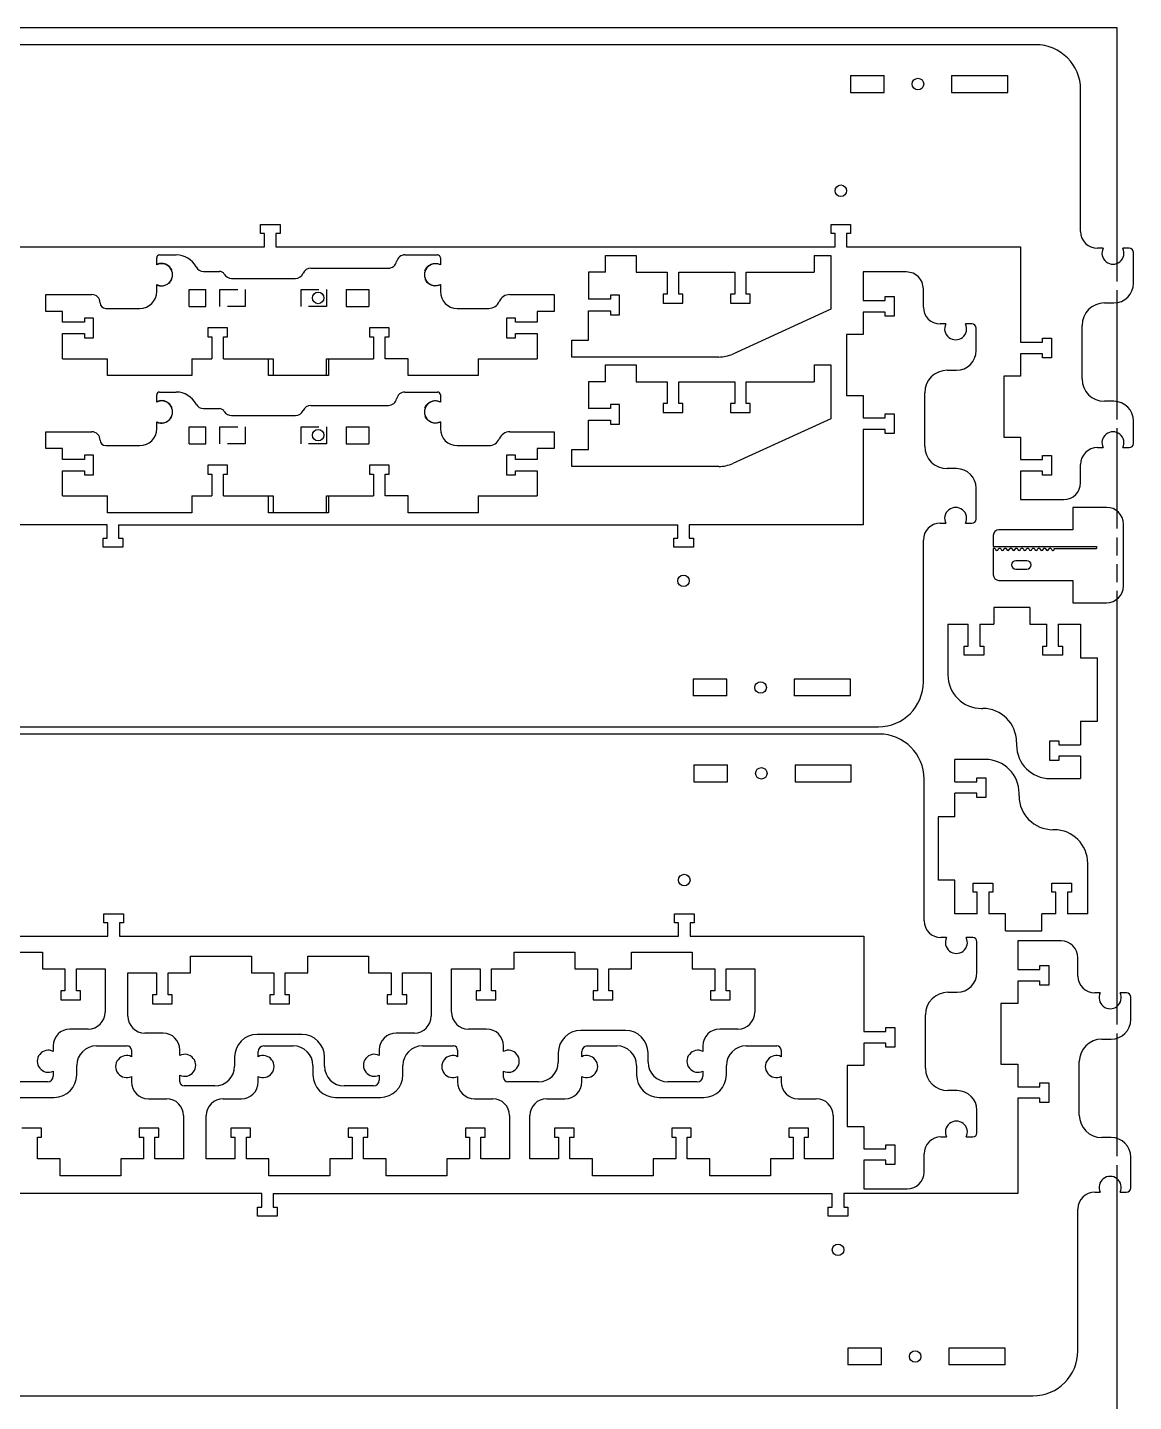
# Model space of a CAD drawing. Header units: millimetres. Extents: x -1447 to 1338, y -755 to 956.
# Drawn here: x -555.1 to -161.2, y 466.5 to 955.9 of the extents above; entities that cross this region are included whole.
import ezdxf

# ---------------------------------------------------------------- set-up
doc = ezdxf.new("R2010")
doc.units = ezdxf.units.MM
doc.linetypes.add('HIDDEN', pattern=[9.525, 6.35, -3.175])
doc.layers.get('0').update_dxf_attribs({"lineweight": 70})
doc.layers.add('Hidden', color=7, linetype='HIDDEN', lineweight=70)

msp = doc.modelspace()

# ---------------------------------------------------------------- linework, layer by layer
at = {"color": 7, "lineweight": -3}
for p, q in [((-1447.18, 955.92), (-167.18, 955.92)), ((-167.18, 955.92), (-167.18, 871.85)), ((-196.02, 949.77), (-944.43, 949.77)), ((-261.96, 938.77), (-249.96, 938.77)), ((-261.96, 938.77), (-261.96, 932.77)), ((-249.96, 932.77), (-249.96, 938.77)), ((-225.96, 938.77), (-205.96, 938.77)), ((-225.96, 938.77), (-225.96, 932.77)), ((-205.96, 932.77), (-205.96, 938.77)), ((-261.96, 932.77), (-249.96, 932.77)), ((-225.96, 932.77), (-205.96, 932.77)), ((-180.02, 883.27), (-180.02, 933.77)), ((-472.12, 885.77), (-465.12, 885.77)), ((-472.12, 882.57), (-472.12, 885.77)), ((-470.67, 882.57), (-472.12, 882.57)), ((-470.67, 877.77), (-470.67, 882.57)), ((-465.12, 882.57), (-466.57, 882.57)), ((-466.57, 882.57), (-466.57, 877.77)), ((-465.12, 885.77), (-465.12, 882.57)), ((-268.92, 885.77), (-261.92, 885.77)), ((-268.92, 882.57), (-268.92, 885.77)), ((-267.47, 882.57), (-268.92, 882.57)), ((-267.47, 877.77), (-267.47, 882.57)), ((-263.37, 882.57), (-263.37, 877.77)), ((-261.92, 882.57), (-263.37, 882.57)), ((-261.92, 885.77), (-261.92, 882.57)), ((-669.77, 877.77), (-470.67, 877.77)), ((-466.57, 877.77), (-267.47, 877.77)), ((-263.37, 877.77), (-201.41, 877.77)), ((-201.41, 877.77), (-201.41, 843.82)), ((-172.03, 877.27), (-174.02, 877.27)), ((-162.7, 877.27), (-165, 877.27)), ((-509.03, 871.38), (-509.03, 873.93)), ((-508.03, 874.93), (-502.08, 874.93)), ((-420.66, 874.93), (-409.03, 874.93)), ((-408.03, 873.93), (-408.03, 871.48)), ((-408.03, 871.48), (-408.03, 871.38)), ((-349.26, 874.72), (-338.26, 874.72)), ((-349.26, 868.72), (-349.26, 874.72)), ((-338.26, 874.72), (-338.26, 868.72)), ((-274.96, 874.72), (-268.96, 874.72)), ((-274.96, 874.72), (-274.96, 868.72)), ((-268.96, 874.72), (-268.96, 855.54)), ((-161.2, 864.8), (-161.2, 875.77)), ((-492.34, 869.06), (-486.7, 869.06)), ((-482.37, 866.56), (-459.63, 866.56)), ((-454.12, 870.2), (-426.53, 870.2)), ((-355.26, 868.72), (-355.26, 859.13)), ((-349.26, 868.72), (-355.26, 868.72)), ((-338.26, 868.72), (-327.21, 868.72)), ((-327.21, 868.72), (-327.21, 860.92)), ((-323.11, 860.92), (-323.11, 868.72)), ((-323.11, 868.72), (-303.21, 868.72)), ((-303.21, 868.72), (-303.21, 860.92)), ((-299.11, 860.92), (-299.11, 868.72)), ((-299.11, 868.72), (-274.96, 868.72)), ((-242.04, 868.83), (-257.44, 868.83)), ((-257.44, 868.83), (-257.44, 858.65)), ((-509.03, 861.86), (-509.03, 864.34)), ((-497.53, 862.56), (-491.53, 862.56)), ((-497.53, 856.56), (-497.53, 862.56)), ((-491.53, 856.56), (-491.53, 862.56)), ((-441.53, 862.56), (-433.53, 862.56)), ((-441.53, 862.56), (-441.53, 856.56)), ((-433.53, 862.56), (-433.53, 856.56)), ((-408.03, 864.34), (-408.03, 864.3)), ((-408.03, 864.3), (-408.03, 861.86)), ((-236.04, 856.33), (-236.04, 862.83)), ((-548.53, 860.8), (-532.18, 860.8)), ((-548.53, 854.8), (-548.53, 860.8)), ((-497.53, 856.56), (-491.53, 856.56)), ((-441.53, 856.56), (-433.53, 856.56)), ((-383.34, 860.8), (-367.53, 860.8)), ((-367.53, 860.8), (-367.53, 854.8)), ((-347.46, 859.13), (-355.26, 859.13)), ((-347.46, 860.58), (-347.46, 859.13)), ((-344.26, 860.58), (-347.46, 860.58)), ((-344.26, 853.58), (-344.26, 860.58)), ((-328.66, 860.92), (-328.66, 857.72)), ((-327.21, 860.92), (-328.66, 860.92)), ((-328.66, 857.72), (-321.66, 857.72)), ((-321.66, 860.92), (-323.11, 860.92)), ((-321.66, 857.72), (-321.66, 860.92)), ((-303.21, 860.92), (-304.66, 860.92)), ((-304.66, 860.92), (-304.66, 857.72)), ((-304.66, 857.72), (-297.66, 857.72)), ((-297.66, 860.92), (-299.11, 860.92)), ((-297.66, 857.72), (-297.66, 860.92)), ((-257.44, 858.65), (-249.64, 858.65)), ((-249.64, 858.65), (-249.64, 860.1)), ((-249.64, 860.1), (-246.44, 860.1)), ((-246.44, 860.1), (-246.44, 853.1)), ((-171.52, 857.8), (-168.2, 857.8)), ((-167.18, 857.87), (-167.18, 822.7)), ((-542.53, 854.8), (-548.53, 854.8)), ((-542.53, 850.98), (-542.53, 854.8)), ((-534.73, 852.43), (-534.73, 850.98)), ((-531.53, 852.43), (-534.73, 852.43)), ((-531.53, 845.43), (-531.53, 852.43)), ((-527.18, 855.86), (-515.03, 855.86)), ((-402.03, 855.86), (-390.73, 855.86)), ((-384.53, 852.43), (-384.53, 845.43)), ((-381.33, 852.43), (-384.53, 852.43)), ((-381.33, 850.98), (-381.33, 852.43)), ((-373.53, 854.8), (-373.53, 850.98)), ((-367.53, 854.8), (-373.53, 854.8)), ((-355.26, 855.03), (-347.46, 855.03)), ((-355.26, 844.54), (-355.26, 855.03)), ((-347.46, 855.03), (-347.46, 853.58)), ((-347.46, 853.58), (-344.26, 853.58)), ((-268.96, 855.54), (-303.92, 839.62)), ((-249.64, 854.55), (-257.44, 854.55)), ((-257.44, 854.55), (-257.44, 846.55)), ((-249.64, 853.1), (-249.64, 854.55)), ((-246.44, 853.1), (-249.64, 853.1)), ((-534.73, 850.98), (-542.53, 850.98)), ((-542.53, 846.88), (-534.73, 846.88)), ((-542.53, 837.93), (-542.53, 846.88)), ((-534.73, 846.88), (-534.73, 845.43)), ((-490.8, 848.93), (-490.8, 845.73)), ((-483.8, 848.93), (-490.8, 848.93)), ((-483.8, 845.73), (-483.8, 848.93)), ((-433.26, 848.93), (-433.26, 845.73)), ((-426.26, 848.93), (-433.26, 848.93)), ((-426.26, 845.73), (-426.26, 848.93)), ((-373.53, 850.98), (-381.33, 850.98)), ((-381.33, 846.88), (-373.53, 846.88)), ((-381.33, 845.43), (-381.33, 846.88)), ((-373.53, 846.88), (-373.53, 837.93)), ((-228.05, 850.33), (-230.04, 850.33)), ((-218.72, 850.33), (-221.02, 850.33)), ((-217.22, 840.83), (-217.22, 848.83)), ((-179.52, 830.77), (-179.52, 849.8)), ((-534.73, 845.43), (-531.53, 845.43)), ((-490.8, 845.73), (-489.35, 845.73)), ((-489.35, 845.73), (-489.35, 837.93)), ((-485.25, 845.73), (-483.8, 845.73)), ((-485.25, 837.93), (-485.25, 845.73)), ((-433.26, 845.73), (-431.81, 845.73)), ((-431.81, 845.73), (-431.81, 837.93)), ((-427.71, 845.73), (-426.26, 845.73)), ((-427.71, 837.93), (-427.71, 845.73)), ((-384.53, 845.43), (-381.33, 845.43)), ((-361.26, 838.54), (-361.26, 844.54)), ((-361.26, 844.54), (-355.26, 844.54)), ((-257.44, 846.55), (-263.44, 846.55)), ((-263.44, 846.55), (-263.44, 824.88)), ((-201.41, 843.82), (-193.62, 843.82)), ((-193.62, 845.27), (-190.42, 845.27)), ((-193.62, 843.82), (-193.62, 845.27)), ((-190.42, 845.27), (-190.42, 838.27)), ((-542.53, 837.93), (-537.56, 837.93)), ((-537.56, 837.93), (-527.56, 837.93)), ((-527.56, 837.93), (-526.53, 837.93)), ((-526.53, 831.93), (-526.53, 837.93)), ((-496.53, 837.93), (-496.53, 831.93)), ((-496.53, 837.93), (-489.35, 837.93)), ((-485.25, 837.93), (-469.25, 837.93)), ((-469.25, 831.93), (-469.25, 837.93)), ((-447.81, 837.93), (-447.81, 831.93)), ((-447.81, 837.93), (-431.81, 837.93)), ((-419.53, 837.93), (-427.71, 837.93)), ((-419.53, 831.93), (-419.53, 837.93)), ((-394.53, 837.93), (-388.56, 837.93)), ((-394.53, 837.93), (-394.53, 831.93)), ((-388.56, 837.93), (-373.56, 837.93)), ((-373.56, 837.93), (-373.53, 837.93)), ((-308.89, 838.54), (-361.26, 838.54)), ((-201.42, 839.72), (-201.42, 831.72)), ((-193.62, 839.72), (-201.42, 839.72)), ((-193.62, 838.27), (-193.62, 839.72)), ((-190.42, 838.27), (-193.62, 838.27)), ((-349.26, 835.75), (-338.26, 835.75)), ((-349.26, 829.75), (-349.26, 835.75)), ((-338.26, 835.75), (-338.26, 829.75)), ((-274.96, 835.75), (-268.96, 835.75)), ((-274.96, 835.75), (-274.96, 829.75)), ((-268.96, 835.75), (-268.96, 816.57)), ((-227.54, 833.83), (-224.22, 833.83)), ((-496.53, 831.93), (-526.53, 831.93)), ((-467.56, 831.93), (-469.25, 831.93)), ((-448.56, 831.93), (-467.56, 831.93)), ((-447.81, 831.93), (-448.56, 831.93)), ((-394.53, 831.93), (-419.53, 831.93)), ((-355.26, 829.75), (-355.26, 820.16)), ((-349.26, 829.75), (-355.26, 829.75)), ((-338.26, 829.75), (-327.21, 829.75)), ((-327.21, 829.75), (-327.21, 821.95)), ((-323.11, 821.95), (-323.11, 829.75)), ((-323.11, 829.75), (-303.21, 829.75)), ((-303.21, 829.75), (-303.21, 821.95)), ((-299.11, 821.95), (-299.11, 829.75)), ((-299.11, 829.75), (-274.96, 829.75)), ((-207.42, 831.72), (-207.42, 810.05)), ((-201.42, 831.72), (-207.42, 831.72)), ((-509.03, 822.5), (-509.03, 825.05)), ((-508.03, 826.05), (-502.08, 826.05)), ((-420.66, 826.05), (-409.03, 826.05)), ((-408.03, 825.05), (-408.03, 822.6)), ((-408.03, 822.6), (-408.03, 822.5)), ((-263.44, 824.88), (-257.44, 824.88)), ((-257.44, 824.88), (-257.44, 816.88)), ((-235.54, 806.8), (-235.54, 825.83)), ((-168.2, 822.77), (-171.52, 822.77)), ((-492.34, 820.18), (-486.7, 820.18)), ((-482.37, 817.68), (-459.63, 817.68)), ((-454.12, 821.32), (-426.53, 821.32)), ((-347.46, 820.16), (-355.26, 820.16)), ((-347.46, 821.61), (-347.46, 820.16)), ((-344.26, 821.61), (-347.46, 821.61)), ((-344.26, 814.61), (-344.26, 821.61)), ((-328.66, 821.95), (-328.66, 818.75)), ((-327.21, 821.95), (-328.66, 821.95)), ((-328.66, 818.75), (-321.66, 818.75)), ((-321.66, 821.95), (-323.11, 821.95)), ((-321.66, 818.75), (-321.66, 821.95)), ((-303.21, 821.95), (-304.66, 821.95)), ((-304.66, 821.95), (-304.66, 818.75)), ((-304.66, 818.75), (-297.66, 818.75)), ((-297.66, 821.95), (-299.11, 821.95)), ((-297.66, 818.75), (-297.66, 821.95)), ((-249.64, 816.88), (-249.64, 818.33)), ((-249.64, 818.33), (-246.44, 818.33)), ((-246.44, 818.33), (-246.44, 811.33)), ((-509.03, 812.98), (-509.03, 815.46)), ((-497.53, 813.68), (-491.53, 813.68)), ((-497.53, 807.68), (-497.53, 813.68)), ((-491.53, 807.68), (-491.53, 813.68)), ((-441.53, 813.68), (-433.53, 813.68)), ((-441.53, 813.68), (-441.53, 807.68)), ((-433.53, 813.68), (-433.53, 807.68)), ((-408.03, 815.46), (-408.03, 815.42)), ((-408.03, 815.42), (-408.03, 812.98)), ((-355.26, 816.06), (-347.46, 816.06)), ((-355.26, 805.57), (-355.26, 816.06)), ((-347.46, 816.06), (-347.46, 814.61)), ((-347.46, 814.61), (-344.26, 814.61)), ((-268.96, 816.57), (-303.92, 800.65)), ((-257.44, 816.88), (-249.64, 816.88)), ((-249.64, 812.78), (-257.43, 812.78)), ((-257.43, 812.78), (-257.43, 778.83)), ((-249.64, 811.33), (-249.64, 812.78)), ((-161.2, 807.77), (-161.2, 815.77)), ((-548.53, 811.92), (-532.18, 811.92)), ((-548.53, 805.92), (-548.53, 811.92)), ((-497.53, 807.68), (-491.53, 807.68)), ((-441.53, 807.68), (-433.53, 807.68)), ((-383.34, 811.92), (-367.53, 811.92)), ((-367.53, 811.92), (-367.53, 805.92)), ((-246.44, 811.33), (-249.64, 811.33)), ((-207.42, 810.05), (-201.42, 810.05)), ((-201.42, 810.05), (-201.42, 802.05)), ((-167.18, 811.69), (-167.18, 783.79)), ((-542.53, 805.92), (-548.53, 805.92)), ((-542.53, 802.1), (-542.53, 805.92)), ((-534.73, 803.55), (-534.73, 802.1)), ((-531.53, 803.55), (-534.73, 803.55)), ((-531.53, 796.55), (-531.53, 803.55)), ((-527.18, 806.98), (-515.03, 806.98)), ((-402.03, 806.98), (-390.73, 806.98)), ((-384.53, 803.55), (-384.53, 796.55)), ((-381.33, 803.55), (-384.53, 803.55)), ((-381.33, 802.1), (-381.33, 803.55)), ((-373.53, 805.92), (-373.53, 802.1)), ((-367.53, 805.92), (-373.53, 805.92)), ((-361.26, 799.57), (-361.26, 805.57)), ((-361.26, 805.57), (-355.26, 805.57)), ((-193.62, 803.5), (-190.42, 803.5)), ((-193.62, 802.05), (-193.62, 803.5)), ((-190.42, 803.5), (-190.42, 796.5)), ((-174.02, 806.27), (-172.03, 806.27)), ((-165, 806.27), (-162.7, 806.27)), ((-534.73, 802.1), (-542.53, 802.1)), ((-542.53, 798), (-534.73, 798)), ((-542.53, 789.05), (-542.53, 798)), ((-534.73, 798), (-534.73, 796.55)), ((-490.8, 800.05), (-490.8, 796.85)), ((-483.8, 800.05), (-490.8, 800.05)), ((-483.8, 796.85), (-483.8, 800.05)), ((-433.26, 800.05), (-433.26, 796.85)), ((-426.26, 800.05), (-433.26, 800.05)), ((-426.26, 796.85), (-426.26, 800.05)), ((-373.53, 802.1), (-381.33, 802.1)), ((-381.33, 798), (-373.53, 798)), ((-381.33, 796.55), (-381.33, 798)), ((-373.53, 798), (-373.53, 789.05)), ((-308.89, 799.57), (-361.26, 799.57)), ((-224.22, 798.8), (-227.54, 798.8)), ((-201.42, 802.05), (-193.62, 802.05)), ((-201.42, 797.95), (-201.42, 787.77)), ((-193.62, 797.95), (-201.42, 797.95)), ((-193.62, 796.5), (-193.62, 797.95)), ((-180.02, 793.77), (-180.02, 800.27)), ((-534.73, 796.55), (-531.53, 796.55)), ((-490.8, 796.85), (-489.35, 796.85)), ((-489.35, 796.85), (-489.35, 789.05)), ((-485.25, 796.85), (-483.8, 796.85)), ((-485.25, 789.05), (-485.25, 796.85)), ((-433.26, 796.85), (-431.81, 796.85)), ((-431.81, 796.85), (-431.81, 789.05)), ((-427.71, 796.85), (-426.26, 796.85)), ((-427.71, 789.05), (-427.71, 796.85)), ((-384.53, 796.55), (-381.33, 796.55)), ((-190.42, 796.5), (-193.62, 796.5)), ((-542.53, 789.05), (-537.56, 789.05)), ((-537.56, 789.05), (-527.56, 789.05)), ((-527.56, 789.05), (-526.53, 789.05)), ((-526.53, 783.05), (-526.53, 789.05)), ((-496.53, 789.05), (-496.53, 783.05)), ((-496.53, 789.05), (-489.35, 789.05)), ((-485.25, 789.05), (-469.25, 789.05)), ((-469.25, 783.05), (-469.25, 789.05)), ((-447.81, 789.05), (-447.81, 783.05)), ((-447.81, 789.05), (-431.81, 789.05)), ((-419.53, 789.05), (-427.71, 789.05)), ((-419.53, 783.05), (-419.53, 789.05)), ((-394.53, 789.05), (-388.56, 789.05)), ((-394.53, 789.05), (-394.53, 783.05)), ((-388.56, 789.05), (-373.56, 789.05)), ((-373.56, 789.05), (-373.53, 789.05)), ((-217.22, 780.83), (-217.22, 791.8)), ((-496.53, 783.05), (-526.53, 783.05)), ((-467.56, 783.05), (-469.25, 783.05)), ((-448.56, 783.05), (-467.56, 783.05)), ((-447.81, 783.05), (-448.56, 783.05)), ((-394.53, 783.05), (-419.53, 783.05)), ((-201.42, 787.77), (-186.02, 787.77)), ((-170.81, 785.01), (-182.81, 785.01)), ((-182.81, 785.01), (-182.81, 777.01)), ((-526.69, 778.83), (-725.79, 778.83)), ((-526.69, 774.03), (-526.69, 778.83)), ((-522.59, 778.83), (-522.59, 774.03)), ((-522.59, 778.83), (-323.49, 778.83)), ((-323.49, 774.03), (-323.49, 778.83)), ((-319.39, 778.83), (-319.39, 774.03)), ((-257.43, 778.83), (-319.39, 778.83)), ((-230.04, 779.33), (-228.05, 779.33)), ((-221.02, 779.33), (-218.72, 779.33)), ((-164.81, 757.01), (-164.81, 779.01)), ((-528.14, 770.83), (-528.14, 774.03)), ((-528.14, 774.03), (-526.69, 774.03)), ((-522.59, 774.03), (-521.14, 774.03)), ((-521.14, 774.03), (-521.14, 770.83)), ((-324.94, 770.83), (-324.94, 774.03)), ((-324.94, 774.03), (-323.49, 774.03)), ((-319.39, 774.03), (-317.94, 774.03)), ((-317.94, 774.03), (-317.94, 770.83)), ((-236.04, 722.83), (-236.04, 773.33)), ((-211.14, 775.01), (-211.14, 771.01)), ((-182.81, 777.01), (-209.14, 777.01)), ((-521.14, 770.83), (-528.14, 770.83)), ((-317.94, 770.83), (-324.94, 770.83)), ((-211.14, 771.01), (-174.41, 771.01)), ((-210.58, 770.31), (-211.14, 770.31)), ((-211.14, 770.31), (-211.14, 761.01)), ((-208.58, 770.31), (-209.19, 770.31)), ((-206.58, 770.31), (-207.19, 770.31)), ((-204.58, 770.31), (-205.19, 770.31)), ((-202.58, 770.31), (-203.19, 770.31)), ((-200.58, 770.31), (-201.19, 770.31)), ((-198.58, 770.31), (-199.19, 770.31)), ((-196.58, 770.31), (-197.19, 770.31)), ((-194.58, 770.31), (-195.19, 770.31)), ((-192.58, 770.31), (-193.19, 770.31)), ((-190.58, 770.31), (-191.19, 770.31)), ((-189.41, 770.31), (-174.41, 770.31)), ((-174.41, 771.01), (-174.41, 770.31)), ((-199.14, 766.01), (-203.14, 766.01)), ((-209.14, 759.01), (-182.81, 759.01)), ((-203.14, 763.01), (-199.14, 763.01)), ((-182.81, 759.01), (-182.81, 751.01)), ((-198.08, 749.39), (-210.98, 749.39)), ((-210.98, 749.39), (-210.98, 743.39)), ((-198.08, 749.39), (-198.08, 743.39)), ((-182.81, 751.01), (-170.81, 751.01)), ((-167.18, 752.23), (-167.18, 607.19)), ((-227.31, 743.39), (-220.08, 743.39)), ((-227.31, 743.39), (-227.31, 725.39)), ((-220.08, 735.59), (-220.08, 743.39)), ((-215.98, 743.39), (-210.98, 743.39)), ((-215.98, 743.39), (-215.98, 735.59)), ((-198.08, 743.39), (-192.08, 743.39)), ((-192.08, 735.59), (-192.08, 743.39)), ((-187.98, 743.39), (-180.03, 743.39)), ((-187.98, 743.39), (-187.98, 735.59)), ((-180.03, 743.39), (-180.03, 731.39)), ((-221.53, 732.39), (-221.53, 735.59)), ((-221.53, 735.59), (-220.08, 735.59)), ((-215.98, 735.59), (-214.53, 735.59)), ((-214.53, 735.59), (-214.53, 732.39)), ((-193.53, 732.39), (-193.53, 735.59)), ((-193.53, 735.59), (-192.08, 735.59)), ((-187.98, 735.59), (-186.53, 735.59)), ((-186.53, 735.59), (-186.53, 732.39)), ((-214.53, 732.39), (-221.53, 732.39)), ((-186.53, 732.39), (-193.53, 732.39)), ((-180.03, 731.39), (-174.03, 731.39)), ((-174.03, 708.82), (-174.03, 731.39)), ((-317.98, 723.83), (-317.98, 717.83)), ((-305.98, 723.83), (-317.98, 723.83)), ((-305.98, 717.83), (-305.98, 723.83)), ((-261.98, 723.83), (-281.98, 723.83)), ((-281.98, 723.83), (-281.98, 717.83)), ((-261.98, 717.83), (-261.98, 723.83)), ((-305.98, 717.83), (-317.98, 717.83)), ((-261.98, 717.83), (-281.98, 717.83)), ((-215.31, 713.39), (-214.86, 713.39)), ((-1000.45, 706.83), (-252.04, 706.83)), ((-180.03, 708.82), (-180.03, 700.44)), ((-180.03, 708.82), (-174.03, 708.82)), ((-251.78, 704.26), (-1000.19, 704.26)), ((-202.86, 701.39), (-202.86, 700.39)), ((-191.03, 694.89), (-191.03, 701.89)), ((-191.03, 701.89), (-187.83, 701.89)), ((-187.83, 701.89), (-187.83, 700.44)), ((-187.83, 700.44), (-180.03, 700.44)), ((-213.94, 695.2), (-224.78, 695.2)), ((-224.78, 687.25), (-224.78, 695.2)), ((-180.03, 696.34), (-187.83, 696.34)), ((-187.83, 696.34), (-187.83, 694.89)), ((-180.03, 696.34), (-180.03, 688.39)), ((-317.72, 693.26), (-305.72, 693.26)), ((-317.72, 693.26), (-317.72, 687.26)), ((-305.72, 687.26), (-305.72, 693.26)), ((-281.72, 693.26), (-261.72, 693.26)), ((-281.72, 693.26), (-281.72, 687.26)), ((-261.72, 687.26), (-261.72, 693.26)), ((-187.83, 694.89), (-191.03, 694.89)), ((-317.72, 687.26), (-305.72, 687.26)), ((-281.72, 687.26), (-261.72, 687.26)), ((-235.78, 637.76), (-235.78, 688.26)), ((-224.78, 687.25), (-216.98, 687.25)), ((-216.98, 687.25), (-216.98, 688.7)), ((-216.98, 688.7), (-213.78, 688.7)), ((-213.78, 688.7), (-213.78, 681.7)), ((-190.86, 688.39), (-180.03, 688.39)), ((-216.98, 683.15), (-224.78, 683.15)), ((-224.78, 674.77), (-224.78, 683.15)), ((-216.98, 681.7), (-216.98, 683.15)), ((-213.78, 681.7), (-216.98, 681.7)), ((-201.94, 682.2), (-201.94, 683.2)), ((-224.78, 674.77), (-230.78, 674.77)), ((-230.78, 674.77), (-230.78, 652.2)), ((-189.5, 670.2), (-189.94, 670.2)), ((-177.5, 640.2), (-177.5, 658.2)), ((-224.78, 652.2), (-230.78, 652.2)), ((-224.78, 640.2), (-224.78, 652.2)), ((-218.28, 648), (-218.28, 651.2)), ((-218.28, 651.2), (-211.28, 651.2)), ((-211.28, 651.2), (-211.28, 648)), ((-190.28, 648), (-190.28, 651.2)), ((-190.28, 651.2), (-183.28, 651.2)), ((-183.28, 651.2), (-183.28, 648)), ((-216.83, 648), (-218.28, 648)), ((-216.83, 640.2), (-216.83, 648)), ((-211.28, 648), (-212.73, 648)), ((-212.73, 648), (-212.73, 640.2)), ((-188.83, 648), (-190.28, 648)), ((-188.83, 640.2), (-188.83, 648)), ((-183.28, 648), (-184.73, 648)), ((-184.73, 648), (-184.73, 640.2)), ((-527.88, 640.26), (-520.88, 640.26)), ((-527.88, 637.06), (-527.88, 640.26)), ((-526.43, 637.06), (-527.88, 637.06)), ((-526.43, 632.26), (-526.43, 637.06)), ((-520.88, 637.06), (-522.33, 637.06)), ((-522.33, 637.06), (-522.33, 632.26)), ((-520.88, 640.26), (-520.88, 637.06)), ((-324.68, 640.26), (-317.68, 640.26)), ((-324.68, 637.06), (-324.68, 640.26)), ((-323.23, 637.06), (-324.68, 637.06)), ((-323.23, 632.26), (-323.23, 637.06)), ((-319.13, 637.06), (-319.13, 632.26)), ((-317.68, 637.06), (-319.13, 637.06)), ((-317.68, 640.26), (-317.68, 637.06)), ((-216.83, 640.2), (-224.78, 640.2)), ((-206.73, 640.2), (-212.73, 640.2)), ((-206.73, 634.2), (-206.73, 640.2)), ((-193.83, 634.2), (-193.83, 640.2)), ((-188.83, 640.2), (-193.83, 640.2)), ((-177.5, 640.2), (-184.73, 640.2)), ((-725.53, 632.26), (-526.43, 632.26)), ((-522.33, 632.26), (-323.23, 632.26)), ((-319.13, 632.26), (-257.17, 632.26)), ((-257.17, 632.26), (-257.17, 598.31)), ((-227.79, 631.76), (-229.78, 631.76)), ((-218.46, 631.76), (-220.76, 631.76)), ((-206.73, 634.2), (-193.83, 634.2)), ((-571.37, 626.62), (-549.7, 626.62)), ((-549.7, 626.62), (-549.7, 620.62)), ((-381.78, 626.62), (-360.11, 626.62)), ((-381.78, 620.62), (-381.78, 626.62)), ((-360.11, 626.62), (-360.11, 620.62)), ((-340.01, 626.62), (-318.34, 626.62)), ((-340.01, 620.62), (-340.01, 626.62)), ((-318.34, 626.62), (-318.34, 620.62)), ((-216.96, 619.29), (-216.96, 630.26)), ((-187, 630.58), (-202.4, 630.58)), ((-202.4, 630.58), (-202.4, 620.4)), ((-497.01, 625.19), (-475.34, 625.19)), ((-497.01, 619.19), (-497.01, 625.19)), ((-475.34, 625.19), (-475.34, 619.19)), ((-455.24, 625.19), (-433.57, 625.19)), ((-455.24, 619.19), (-455.24, 625.19)), ((-433.57, 625.19), (-433.57, 619.19)), ((-194.6, 620.4), (-194.6, 621.85)), ((-194.6, 621.85), (-191.4, 621.85)), ((-191.4, 621.85), (-191.4, 614.85)), ((-181, 618.08), (-181, 624.58)), ((-549.7, 620.62), (-541.7, 620.62)), ((-541.7, 620.62), (-541.7, 612.82)), ((-537.6, 620.62), (-527.42, 620.62)), ((-537.6, 612.82), (-537.6, 620.62)), ((-527.42, 620.62), (-527.42, 605.19)), ((-519.29, 619.19), (-509.11, 619.19)), ((-519.29, 603.76), (-519.29, 619.19)), ((-509.11, 619.19), (-509.11, 611.39)), ((-505.01, 619.19), (-497.01, 619.19)), ((-505.01, 611.39), (-505.01, 619.19)), ((-475.34, 619.19), (-467.34, 619.19)), ((-467.34, 619.19), (-467.34, 611.39)), ((-463.24, 619.19), (-455.24, 619.19)), ((-463.24, 611.39), (-463.24, 619.19)), ((-433.57, 619.19), (-425.57, 619.19)), ((-425.57, 619.19), (-425.57, 611.39)), ((-421.47, 619.19), (-411.29, 619.19)), ((-421.47, 611.39), (-421.47, 619.19)), ((-411.29, 619.19), (-411.29, 603.76)), ((-404.06, 620.62), (-393.88, 620.62)), ((-404.06, 605.19), (-404.06, 620.62)), ((-393.88, 620.62), (-393.88, 612.82)), ((-389.78, 620.62), (-381.78, 620.62)), ((-389.78, 612.82), (-389.78, 620.62)), ((-360.11, 620.62), (-352.11, 620.62)), ((-352.11, 620.62), (-352.11, 612.82)), ((-348.01, 620.62), (-340.01, 620.62)), ((-348.01, 612.82), (-348.01, 620.62)), ((-318.34, 620.62), (-310.34, 620.62)), ((-310.34, 620.62), (-310.34, 612.82)), ((-306.24, 620.62), (-296.06, 620.62)), ((-306.24, 612.82), (-306.24, 620.62)), ((-296.06, 620.62), (-296.06, 605.19)), ((-202.4, 620.4), (-194.6, 620.4)), ((-543.15, 612.82), (-543.15, 609.62)), ((-541.7, 612.82), (-543.15, 612.82)), ((-536.15, 612.82), (-537.6, 612.82)), ((-536.15, 609.62), (-536.15, 612.82)), ((-395.33, 612.82), (-395.33, 609.62)), ((-393.88, 612.82), (-395.33, 612.82)), ((-388.33, 612.82), (-389.78, 612.82)), ((-388.33, 609.62), (-388.33, 612.82)), ((-353.56, 612.82), (-353.56, 609.62)), ((-352.11, 612.82), (-353.56, 612.82)), ((-346.56, 612.82), (-348.01, 612.82)), ((-346.56, 609.62), (-346.56, 612.82)), ((-311.79, 612.82), (-311.79, 609.62)), ((-310.34, 612.82), (-311.79, 612.82)), ((-304.79, 612.82), (-306.24, 612.82)), ((-304.79, 609.62), (-304.79, 612.82)), ((-227.28, 612.29), (-223.96, 612.29)), ((-194.6, 616.3), (-202.4, 616.3)), ((-202.4, 616.3), (-202.4, 608.3)), ((-194.6, 614.85), (-194.6, 616.3)), ((-191.4, 614.85), (-194.6, 614.85)), ((-173.02, 612.08), (-175, 612.08)), ((-163.68, 612.08), (-165.98, 612.08)), ((-543.15, 609.62), (-536.15, 609.62)), ((-510.56, 611.39), (-510.56, 608.19)), ((-509.11, 611.39), (-510.56, 611.39)), ((-510.56, 608.19), (-503.56, 608.19)), ((-503.56, 611.39), (-505.01, 611.39)), ((-503.56, 608.19), (-503.56, 611.39)), ((-468.79, 611.39), (-468.79, 608.19)), ((-467.34, 611.39), (-468.79, 611.39)), ((-468.79, 608.19), (-461.79, 608.19)), ((-461.79, 611.39), (-463.24, 611.39)), ((-461.79, 608.19), (-461.79, 611.39)), ((-427.02, 611.39), (-427.02, 608.19)), ((-425.57, 611.39), (-427.02, 611.39)), ((-427.02, 608.19), (-420.02, 608.19)), ((-420.02, 611.39), (-421.47, 611.39)), ((-420.02, 608.19), (-420.02, 611.39)), ((-395.33, 609.62), (-388.33, 609.62)), ((-353.56, 609.62), (-346.56, 609.62)), ((-311.79, 609.62), (-304.79, 609.62)), ((-202.4, 608.3), (-208.4, 608.3)), ((-208.4, 608.3), (-208.4, 586.63)), ((-162.18, 602.58), (-162.18, 610.58)), ((-235.28, 585.26), (-235.28, 604.29)), ((-533.42, 599.19), (-539.92, 599.19)), ((-506.79, 597.76), (-513.29, 597.76)), ((-457.29, 597.26), (-473.29, 597.26)), ((-417.29, 597.76), (-423.79, 597.76)), ((-391.56, 599.19), (-398.06, 599.19)), ((-342.06, 598.7), (-358.06, 598.7)), ((-302.06, 599.19), (-308.56, 599.19)), ((-257.17, 598.31), (-249.38, 598.31)), ((-249.38, 599.76), (-246.18, 599.76)), ((-249.38, 598.31), (-249.38, 599.76)), ((-246.18, 599.76), (-246.18, 592.76)), ((-545.92, 593.19), (-545.92, 591.24)), ((-530.52, 593.18), (-519.52, 593.18)), ((-470.89, 593.18), (-460.39, 593.18)), ((-414.39, 593.18), (-403.39, 593.18)), ((-385.56, 591.24), (-385.56, 593.19)), ((-355.66, 593.18), (-345.16, 593.18)), ((-314.56, 593.19), (-314.56, 591.24)), ((-299.16, 593.18), (-288.16, 593.18)), ((-257.18, 594.21), (-257.18, 586.21)), ((-249.38, 594.21), (-257.18, 594.21)), ((-249.38, 592.76), (-249.38, 594.21)), ((-246.18, 592.76), (-249.38, 592.76)), ((-172.5, 595.58), (-169.18, 595.58)), ((-167.18, 595.87), (-167.18, 560.26)), ((-518.02, 591.68), (-518.02, 589.35)), ((-500.79, 589.81), (-500.79, 591.76)), ((-481.29, 589.26), (-481.29, 585.94)), ((-472.89, 589.35), (-472.89, 591.18)), ((-449.29, 585.94), (-449.29, 589.26)), ((-429.79, 591.76), (-429.79, 589.81)), ((-401.89, 591.68), (-401.89, 589.35)), ((-366.06, 590.7), (-366.06, 587.38)), ((-357.66, 589.35), (-357.66, 591.18)), ((-334.06, 587.38), (-334.06, 590.7)), ((-286.66, 591.68), (-286.66, 589.35)), ((-180.5, 568.55), (-180.5, 587.58)), ((-545.92, 584.21), (-545.92, 582.37)), ((-537.52, 582.86), (-537.52, 586.18)), ((-500.79, 580.44), (-500.79, 582.78)), ((-453.39, 586.18), (-453.39, 582.86)), ((-429.79, 582.78), (-429.79, 580.95)), ((-421.39, 582.86), (-421.39, 586.18)), ((-385.56, 581.88), (-385.56, 584.21)), ((-338.16, 586.18), (-338.16, 582.86)), ((-314.56, 584.21), (-314.56, 582.37)), ((-306.16, 582.86), (-306.16, 586.18)), ((-263.18, 586.21), (-263.18, 564.54)), ((-257.18, 586.21), (-263.18, 586.21)), ((-208.4, 586.63), (-202.4, 586.63)), ((-202.4, 586.63), (-202.4, 578.63)), ((-547.92, 580.37), (-558.42, 580.37)), ((-518.02, 582.32), (-518.02, 580.36)), ((-488.29, 578.94), (-499.29, 578.94)), ((-472.89, 580.36), (-472.89, 582.32)), ((-431.79, 578.94), (-442.29, 578.94)), ((-401.89, 582.32), (-401.89, 580.36)), ((-373.06, 580.37), (-384.06, 580.37)), ((-357.66, 580.36), (-357.66, 582.32)), ((-316.56, 580.37), (-327.06, 580.37)), ((-286.66, 582.32), (-286.66, 580.36)), ((-202.4, 578.63), (-194.6, 578.63)), ((-194.6, 578.63), (-194.6, 580.08)), ((-194.6, 580.08), (-191.4, 580.08)), ((-191.4, 580.08), (-191.4, 573.08)), ((-561.52, 574.86), (-545.52, 574.86)), ((-512.02, 574.36), (-505.52, 574.36)), ((-485.39, 574.36), (-478.89, 574.36)), ((-445.39, 574.86), (-429.39, 574.86)), ((-395.89, 574.36), (-389.39, 574.36)), ((-370.16, 574.36), (-363.66, 574.36)), ((-330.16, 574.86), (-314.16, 574.86)), ((-280.66, 574.36), (-274.16, 574.36)), ((-223.96, 577.26), (-227.28, 577.26)), ((-194.6, 574.53), (-202.4, 574.53)), ((-202.4, 574.53), (-202.4, 540.58)), ((-194.6, 573.08), (-194.6, 574.53)), ((-191.4, 573.08), (-194.6, 573.08)), ((-499.52, 568.36), (-499.52, 552.93)), ((-491.39, 552.93), (-491.39, 568.36)), ((-383.39, 568.36), (-383.39, 552.93)), ((-376.16, 552.93), (-376.16, 568.36)), ((-268.16, 568.36), (-268.16, 552.93)), ((-216.96, 562.26), (-216.96, 570.26)), ((-550.02, 563.93), (-557.02, 563.93)), ((-550.02, 560.73), (-550.02, 563.93)), ((-515.25, 563.93), (-515.25, 560.73)), ((-508.25, 563.93), (-515.25, 563.93)), ((-508.25, 560.73), (-508.25, 563.93)), ((-482.66, 563.93), (-482.66, 560.73)), ((-475.66, 563.93), (-482.66, 563.93)), ((-475.66, 560.73), (-475.66, 563.93)), ((-440.89, 563.93), (-440.89, 560.73)), ((-433.89, 563.93), (-440.89, 563.93)), ((-433.89, 560.73), (-433.89, 563.93)), ((-399.12, 563.93), (-399.12, 560.73)), ((-392.12, 563.93), (-399.12, 563.93)), ((-392.12, 560.73), (-392.12, 563.93)), ((-367.43, 563.93), (-367.43, 560.73)), ((-360.43, 563.93), (-367.43, 563.93)), ((-360.43, 560.73), (-360.43, 563.93)), ((-325.66, 563.93), (-325.66, 560.73)), ((-318.66, 563.93), (-325.66, 563.93)), ((-318.66, 560.73), (-318.66, 563.93)), ((-283.89, 563.93), (-283.89, 560.73)), ((-276.89, 563.93), (-283.89, 563.93)), ((-276.89, 560.73), (-276.89, 563.93)), ((-263.18, 564.54), (-257.18, 564.54)), ((-257.18, 564.54), (-257.18, 556.54)), ((-551.47, 560.73), (-550.02, 560.73)), ((-551.47, 552.93), (-551.47, 560.73)), ((-515.25, 560.73), (-513.8, 560.73)), ((-513.8, 560.73), (-513.8, 552.93)), ((-509.7, 560.73), (-508.25, 560.73)), ((-509.7, 552.93), (-509.7, 560.73)), ((-482.66, 560.73), (-481.21, 560.73)), ((-481.21, 560.73), (-481.21, 552.93)), ((-477.11, 560.73), (-475.66, 560.73)), ((-477.11, 552.93), (-477.11, 560.73)), ((-440.89, 560.73), (-439.44, 560.73)), ((-439.44, 560.73), (-439.44, 552.93)), ((-435.34, 560.73), (-433.89, 560.73)), ((-435.34, 552.93), (-435.34, 560.73)), ((-399.12, 560.73), (-397.67, 560.73)), ((-397.67, 560.73), (-397.67, 552.93)), ((-393.57, 560.73), (-392.12, 560.73)), ((-393.57, 552.93), (-393.57, 560.73)), ((-367.43, 560.73), (-365.98, 560.73)), ((-365.98, 560.73), (-365.98, 552.93)), ((-361.88, 560.73), (-360.43, 560.73)), ((-361.88, 552.93), (-361.88, 560.73)), ((-325.66, 560.73), (-324.21, 560.73)), ((-324.21, 560.73), (-324.21, 552.93)), ((-320.11, 560.73), (-318.66, 560.73)), ((-320.11, 552.93), (-320.11, 560.73)), ((-283.89, 560.73), (-282.44, 560.73)), ((-282.44, 560.73), (-282.44, 552.93)), ((-278.34, 560.73), (-276.89, 560.73)), ((-278.34, 552.93), (-278.34, 560.73)), ((-249.38, 557.99), (-246.18, 557.99)), ((-249.38, 556.54), (-249.38, 557.99)), ((-246.18, 557.99), (-246.18, 550.99)), ((-229.78, 560.76), (-227.79, 560.76)), ((-220.76, 560.76), (-218.46, 560.76)), ((-169.18, 560.55), (-172.5, 560.55)), ((-257.18, 556.54), (-249.38, 556.54)), ((-235.78, 548.26), (-235.78, 554.76)), ((-162.18, 542.58), (-162.18, 553.55)), ((-543.47, 552.93), (-551.47, 552.93)), ((-543.47, 546.93), (-543.47, 552.93)), ((-521.8, 552.93), (-521.8, 546.93)), ((-513.8, 552.93), (-521.8, 552.93)), ((-499.52, 552.93), (-509.7, 552.93)), ((-481.21, 552.93), (-491.39, 552.93)), ((-469.11, 552.93), (-477.11, 552.93)), ((-469.11, 546.93), (-469.11, 552.93)), ((-447.44, 552.93), (-447.44, 546.93)), ((-439.44, 552.93), (-447.44, 552.93)), ((-427.34, 552.93), (-435.34, 552.93)), ((-427.34, 546.93), (-427.34, 552.93)), ((-405.67, 552.93), (-405.67, 546.93)), ((-397.67, 552.93), (-405.67, 552.93)), ((-383.39, 552.93), (-393.57, 552.93)), ((-365.98, 552.93), (-376.16, 552.93)), ((-353.88, 552.93), (-361.88, 552.93)), ((-353.88, 546.93), (-353.88, 552.93)), ((-332.21, 552.93), (-332.21, 546.93)), ((-324.21, 552.93), (-332.21, 552.93)), ((-312.11, 552.93), (-320.11, 552.93)), ((-312.11, 546.93), (-312.11, 552.93)), ((-290.44, 552.93), (-290.44, 546.93)), ((-282.44, 552.93), (-290.44, 552.93)), ((-268.16, 552.93), (-278.34, 552.93)), ((-257.18, 552.44), (-257.18, 542.26)), ((-249.38, 552.44), (-257.18, 552.44)), ((-249.38, 550.99), (-249.38, 552.44)), ((-246.18, 550.99), (-249.38, 550.99)), ((-521.8, 546.93), (-543.47, 546.93)), ((-447.44, 546.93), (-469.11, 546.93)), ((-405.67, 546.93), (-427.34, 546.93)), ((-332.21, 546.93), (-353.88, 546.93)), ((-290.44, 546.93), (-312.11, 546.93)), ((-167.18, 545.97), (-167.18, 193.92)), ((-471.66, 540.58), (-670.76, 540.58)), ((-471.66, 535.78), (-471.66, 540.58)), ((-467.56, 540.58), (-467.56, 535.78)), ((-467.56, 540.58), (-268.46, 540.58)), ((-268.46, 535.78), (-268.46, 540.58)), ((-264.36, 540.58), (-264.36, 535.78)), ((-202.4, 540.58), (-264.36, 540.58)), ((-257.18, 542.26), (-241.78, 542.26)), ((-175, 541.08), (-173.02, 541.08)), ((-165.98, 541.08), (-163.68, 541.08)), ((-473.11, 532.58), (-473.11, 535.78)), ((-473.11, 535.78), (-471.66, 535.78)), ((-467.56, 535.78), (-466.11, 535.78)), ((-466.11, 535.78), (-466.11, 532.58)), ((-269.91, 532.58), (-269.91, 535.78)), ((-269.91, 535.78), (-268.46, 535.78)), ((-264.36, 535.78), (-262.91, 535.78)), ((-262.91, 535.78), (-262.91, 532.58)), ((-181, 484.58), (-181, 535.08)), ((-466.11, 532.58), (-473.11, 532.58)), ((-262.91, 532.58), (-269.91, 532.58)), ((-262.94, 485.58), (-262.94, 479.58)), ((-250.94, 485.58), (-262.94, 485.58)), ((-250.94, 479.58), (-250.94, 485.58)), ((-206.94, 485.58), (-226.94, 485.58)), ((-226.94, 485.58), (-226.94, 479.58)), ((-206.94, 479.58), (-206.94, 485.58)), ((-250.94, 479.58), (-262.94, 479.58)), ((-206.94, 479.58), (-226.94, 479.58)), ((-945.42, 468.58), (-197, 468.58))]:
    msp.add_line(p, q, dxfattribs=at)
for centre in [(-237.96, 935.77), (-265.42, 897.77), (-451.53, 859.6), (-451.53, 810.72), (-321.44, 758.83), (-293.98, 720.83), (-293.72, 690.26), (-321.18, 652.26), (-266.41, 520.58), (-238.94, 482.58)]:
    msp.add_circle(centre, 2.05, dxfattribs=at)
for centre, radius, start, end in [((-196.02, 933.77), 16, 0, 90), ((-174.02, 883.27), 6, 180, 270), ((-168.51, 875.54), 3.92, 153.8115, 26.1885), ((-162.7, 875.77), 1.5, 360, 90), ((-508.03, 873.93), 1, 90, 180), ((-507.3, 867.86), 3.92, 243.8115, 116.1885), ((-502.08, 866.93), 8, 27.7985, 90), ((-426.53, 873.2), 3, 270, 347.8125), ((-420.66, 871.93), 3, 90, 167.8125), ((-409.76, 867.86), 3.92, 63.8115, 296.1885), ((-409.03, 873.93), 1, 360, 90), ((-492.34, 872.06), 3, 207.7985, 270), ((-486.7, 867.06), 2, 30, 90), ((-482.37, 869.56), 3, 210, 270), ((-459.63, 869.56), 3, 270, 336.8033), ((-454.12, 867.2), 3, 90, 156.8033), ((-242.04, 862.83), 6, 0, 90), ((-515.03, 861.86), 6, 270, 360), ((-402.03, 861.86), 6, 180, 270), ((-168.2, 864.8), 7, 270, 360), ((-532.18, 857.8), 3, 0.6876, 90), ((-527.18, 857.86), 2, 180.6876, 270), ((-390.73, 859.86), 4, 270, 337.5197), ((-383.34, 856.8), 4, 90, 157.5197), ((-171.52, 849.8), 8, 90, 180), ((-230.04, 856.33), 6, 180, 270), ((-224.53, 848.6), 3.92, 153.8115, 26.1885), ((-218.72, 848.83), 1.5, 0, 90), ((-308.89, 850.54), 12, 270, 294.4743), ((-224.22, 840.83), 7, 270, 360), ((-227.54, 825.83), 8, 90, 180), ((-171.52, 830.77), 8, 180, 270), ((-508.03, 825.05), 1, 90, 180), ((-507.3, 818.98), 3.92, 243.8115, 116.1885), ((-502.08, 818.05), 8, 27.7985, 90), ((-426.53, 824.32), 3, 270, 347.8125), ((-420.66, 823.05), 3, 90, 167.8125), ((-409.76, 818.98), 3.92, 63.8115, 296.1885), ((-409.03, 825.05), 1, 360, 90), ((-168.2, 815.77), 7, 360, 90), ((-492.34, 823.18), 3, 207.7985, 270), ((-486.7, 818.18), 2, 30, 90), ((-482.37, 820.68), 3, 210, 270), ((-459.63, 820.68), 3, 270, 336.8033), ((-454.12, 818.32), 3, 90, 156.8033), ((-515.03, 812.98), 6, 270, 360), ((-402.03, 812.98), 6, 180, 270), ((-532.18, 808.92), 3, 0.6876, 90), ((-527.18, 808.98), 2, 180.6876, 270), ((-390.73, 810.98), 4, 270, 337.5197), ((-383.34, 807.92), 4, 90, 157.5197), ((-168.51, 808), 3.92, 333.8115, 206.1885), ((-162.7, 807.77), 1.5, 270, 360), ((-227.54, 806.8), 8, 180, 270), ((-174.02, 800.27), 6, 90, 180), ((-308.89, 811.57), 12, 270, 294.4743), ((-224.22, 791.8), 7, 0, 90), ((-186.02, 793.77), 6, 270, 0), ((-224.53, 781.06), 3.92, 333.8115, 206.1885), ((-170.81, 779.01), 6, 0, 90), ((-230.04, 773.33), 6, 90, 180), ((-218.72, 780.83), 1.5, 270, 0), ((-209.14, 775.01), 2, 90, 180), ((-210.58, 770.11), 0.2, 4.096, 90), ((-209.88, 770.16), 0.5, 184.096, 355.904), ((-209.19, 770.11), 0.2, 90, 175.904), ((-208.58, 770.11), 0.2, 4.096, 90), ((-207.88, 770.16), 0.5, 184.096, 355.904), ((-207.19, 770.11), 0.2, 90, 175.904), ((-206.58, 770.11), 0.2, 4.096, 90), ((-205.88, 770.16), 0.5, 184.096, 355.904), ((-205.19, 770.11), 0.2, 90, 175.904), ((-204.58, 770.11), 0.2, 4.096, 90), ((-203.88, 770.16), 0.5, 184.096, 355.904), ((-203.19, 770.11), 0.2, 90, 175.904), ((-202.58, 770.11), 0.2, 4.096, 90), ((-201.88, 770.16), 0.5, 184.096, 355.904), ((-201.19, 770.11), 0.2, 90, 175.904), ((-200.58, 770.11), 0.2, 4.096, 90), ((-199.88, 770.16), 0.5, 184.096, 355.904), ((-199.19, 770.11), 0.2, 90, 175.904), ((-198.58, 770.11), 0.2, 4.096, 90), ((-197.88, 770.16), 0.5, 184.096, 355.904), ((-197.19, 770.11), 0.2, 90, 175.904), ((-196.58, 770.11), 0.2, 4.096, 90), ((-195.88, 770.16), 0.5, 184.096, 355.904), ((-195.19, 770.11), 0.2, 90, 175.904), ((-194.58, 770.11), 0.2, 4.096, 90), ((-193.88, 770.16), 0.5, 184.096, 355.904), ((-193.19, 770.11), 0.2, 90, 175.904), ((-192.58, 770.11), 0.2, 4.096, 90), ((-191.88, 770.16), 0.5, 184.096, 355.904), ((-191.19, 770.11), 0.2, 90, 175.904), ((-190.58, 770.11), 0.2, 4.096, 90), ((-189.88, 770.16), 0.5, 184.096, 17.4576), ((-203.14, 764.51), 1.5, 90, 270), ((-199.14, 764.51), 1.5, 270, 90), ((-209.14, 761.01), 2, 180, 270), ((-170.81, 757.01), 6, 270, 360), ((-215.31, 725.39), 12, 180, 270), ((-252.04, 722.83), 16, 270, 0), ((-214.86, 701.39), 12, 0, 90), ((-251.78, 688.26), 16, 0, 90), ((-190.86, 700.39), 12, 180, 270), ((-213.94, 683.2), 12, 0, 90), ((-189.94, 682.2), 12, 180, 270), ((-189.5, 658.2), 12, 0, 90), ((-229.78, 637.76), 6, 180, 270), ((-224.27, 630.03), 3.92, 153.8115, 26.1885), ((-218.46, 630.26), 1.5, 360, 90), ((-187, 624.58), 6, 0, 90), ((-223.96, 619.29), 7, 270, 360), ((-175, 618.08), 6, 180, 270), ((-227.28, 604.29), 8, 90, 180), ((-169.5, 610.35), 3.92, 153.8115, 26.1885), ((-163.68, 610.58), 1.5, 0, 90), ((-533.42, 605.19), 6, 270, 0), ((-513.29, 603.76), 6, 180, 270), ((-417.29, 603.76), 6, 270, 0), ((-398.06, 605.19), 6, 180, 270), ((-302.06, 605.19), 6, 270, 0), ((-169.18, 602.58), 7, 270, 360), ((-539.92, 593.19), 6, 90, 180), ((-506.79, 591.76), 6, 0, 90), ((-473.29, 589.26), 8, 90, 180), ((-457.29, 589.26), 8, 0, 90), ((-423.79, 591.76), 6, 90, 180), ((-391.56, 593.19), 6, 0, 90), ((-358.06, 590.7), 8, 90, 180), ((-342.06, 590.7), 8, 0, 90), ((-308.56, 593.19), 6, 90, 180), ((-530.52, 586.18), 7, 90, 180), ((-519.52, 591.68), 1.5, 0, 90), ((-470.89, 591.18), 2, 90, 180), ((-460.39, 586.18), 7, 0, 90), ((-414.39, 586.18), 7, 90, 180), ((-403.39, 591.68), 1.5, 0, 90), ((-355.66, 591.18), 2, 90, 180), ((-345.16, 586.18), 7, 0, 90), ((-299.16, 586.18), 7, 90, 180), ((-288.16, 591.68), 1.5, 0, 90), ((-172.5, 587.58), 8, 90, 180), ((-547.65, 587.72), 3.92, 63.8115, 296.1885), ((-519.75, 585.83), 3.92, 63.8115, 296.1885), ((-499.06, 586.29), 3.92, 243.8115, 116.1885), ((-471.16, 585.83), 3.92, 243.8115, 116.1885), ((-431.52, 586.29), 3.92, 63.8115, 296.1885), ((-403.62, 585.83), 3.92, 63.8115, 296.1885), ((-383.83, 587.72), 3.92, 243.8115, 116.1885), ((-373.06, 587.38), 7, 270, 0), ((-355.93, 585.83), 3.92, 243.8115, 116.1885), ((-327.06, 587.38), 7, 180, 270), ((-316.29, 587.72), 3.92, 63.8115, 296.1885), ((-288.39, 585.83), 3.92, 63.8115, 296.1885), ((-547.92, 582.37), 2, 270, 0), ((-545.52, 582.86), 8, 270, 360), ((-488.29, 585.94), 7, 270, 0), ((-445.39, 582.86), 8, 180, 270), ((-442.29, 585.94), 7, 180, 270), ((-429.39, 582.86), 8, 270, 360), ((-330.16, 582.86), 8, 180, 270), ((-316.56, 582.37), 2, 270, 0), ((-314.16, 582.86), 8, 270, 360), ((-227.28, 585.26), 8, 180, 270), ((-512.02, 580.36), 6, 180, 270), ((-499.29, 580.44), 1.5, 180, 270), ((-478.89, 580.36), 6, 270, 0), ((-431.79, 580.95), 2, 270, 0), ((-395.89, 580.36), 6, 180, 270), ((-384.06, 581.88), 1.5, 180, 270), ((-363.66, 580.36), 6, 270, 0), ((-280.66, 580.36), 6, 180, 270), ((-505.52, 568.36), 6, 0, 90), ((-485.39, 568.36), 6, 90, 180), ((-389.39, 568.36), 6, 0, 90), ((-370.16, 568.36), 6, 90, 180), ((-274.16, 568.36), 6, 0, 90), ((-223.96, 570.26), 7, 360, 90), ((-172.5, 568.55), 8, 180, 270), ((-224.27, 562.49), 3.92, 333.8115, 206.1885), ((-229.78, 554.76), 6, 90, 180), ((-218.46, 562.26), 1.5, 270, 360), ((-169.18, 553.55), 7, 0, 90), ((-241.78, 548.26), 6, 270, 0), ((-169.5, 542.81), 3.92, 333.8115, 206.1885), ((-175, 535.08), 6, 90, 180), ((-163.68, 542.58), 1.5, 270, 0), ((-197, 484.58), 16, 270, 360)]:
    msp.add_arc(centre, radius, start, end, dxfattribs=at)
at = {"layer": 'Hidden', "lineweight": -3}
for p, q in [((-408.03, 871.48), (-408.03, 871.48)), ((-486.5, 862.56), (-477.5, 862.56)), ((-486.5, 856.56), (-486.5, 862.56)), ((-477.5, 862.56), (-477.5, 856.56)), ((-457.6, 856.56), (-457.6, 862.56)), ((-457.6, 862.56), (-448.6, 862.56)), ((-448.6, 862.56), (-448.6, 856.56)), ((-408.03, 864.3), (-408.03, 864.3)), ((-477.5, 856.56), (-486.5, 856.56)), ((-448.6, 856.56), (-457.6, 856.56)), ((-537.56, 837.93), (-537.56, 837.93)), ((-527.56, 837.93), (-527.56, 837.93)), ((-469.25, 837.93), (-467.56, 837.93)), ((-467.56, 837.93), (-467.56, 831.93)), ((-448.56, 837.93), (-447.81, 837.93)), ((-448.56, 831.93), (-448.56, 837.93)), ((-388.56, 837.93), (-388.56, 837.93)), ((-373.56, 837.93), (-373.56, 837.93)), ((-467.56, 831.93), (-467.56, 831.93)), ((-448.56, 831.93), (-448.56, 831.93)), ((-408.03, 822.6), (-408.03, 822.6)), ((-486.5, 813.68), (-477.5, 813.68)), ((-486.5, 807.68), (-486.5, 813.68)), ((-477.5, 813.68), (-477.5, 807.68)), ((-457.6, 807.68), (-457.6, 813.68)), ((-457.6, 813.68), (-448.6, 813.68)), ((-448.6, 813.68), (-448.6, 807.68)), ((-408.03, 815.42), (-408.03, 815.42)), ((-477.5, 807.68), (-486.5, 807.68)), ((-448.6, 807.68), (-457.6, 807.68)), ((-537.56, 789.05), (-537.56, 789.05)), ((-527.56, 789.05), (-527.56, 789.05)), ((-469.25, 789.05), (-467.56, 789.05)), ((-467.56, 789.05), (-467.56, 783.05)), ((-448.56, 789.05), (-447.81, 789.05)), ((-448.56, 783.05), (-448.56, 789.05)), ((-388.56, 789.05), (-388.56, 789.05)), ((-373.56, 789.05), (-373.56, 789.05)), ((-467.56, 783.05), (-467.56, 783.05)), ((-448.56, 783.05), (-448.56, 783.05))]:
    msp.add_line(p, q, dxfattribs=at)
at = {"layer": 'Hidden', "color": 7, "lineweight": -3}
for p, q in [((-167.18, 871.85), (-167.18, 857.87)), ((-167.18, 822.7), (-167.18, 811.69)), ((-167.18, 783.79), (-167.18, 752.23)), ((-167.18, 607.19), (-167.18, 595.87)), ((-167.18, 560.26), (-167.18, 545.97))]:
    msp.add_line(p, q, dxfattribs=at)
at = {"layer": 'Hidden', "lineweight": -3}
for centre in [(-507.33, 867.89), (-507.33, 819.01)]:
    msp.add_ellipse(centre, major_axis=(-4, 0), ratio=1, start_param=1.132596, end_param=5.150589, dxfattribs=at)
at = {"layer": 'Hidden', "lineweight": -3, "extrusion": (8.67362e-19, 5.55112e-17, -1)}
for centre in [(-409.79, 867.89), (-409.79, 819.01)]:
    msp.add_ellipse(centre, major_axis=(-4, 0), ratio=1, start_param=4.256023, end_param=8.310348, dxfattribs=at)

doc.saveas('drawing.dxf')
